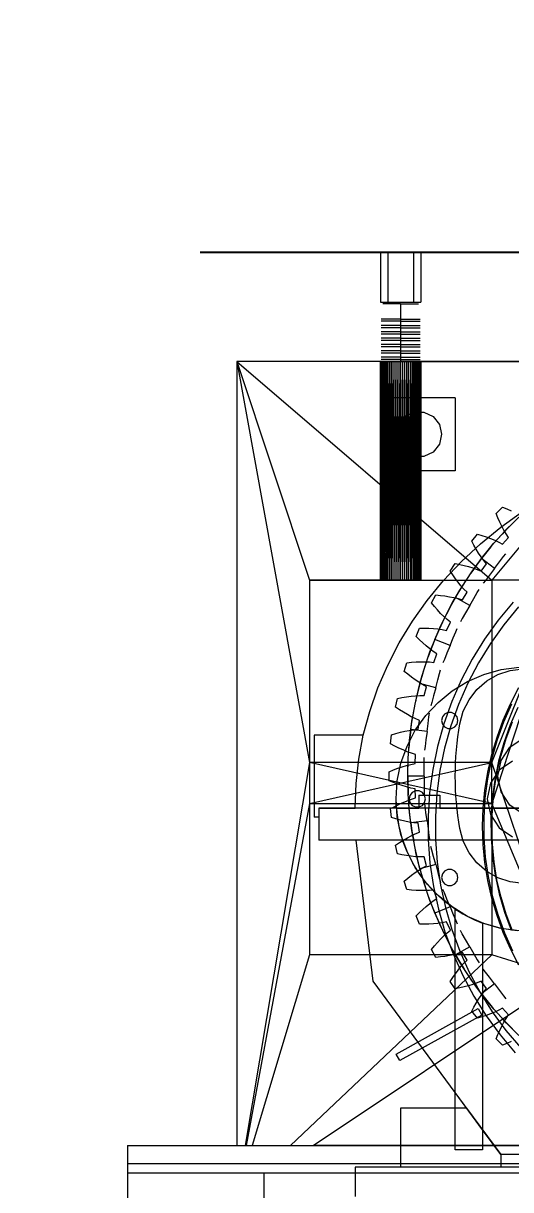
# Model space of a CAD drawing. Header units: millimetres. Extents: x -1970 to 59977, y -50268 to 6837.
# Drawn here: x 24514 to 25049, y 1271 to 2551 of the extents above; entities that cross this region are included whole.
import ezdxf

# ---------------------------------------------------------------- set-up
doc = ezdxf.new("R2010")
doc.units = ezdxf.units.MM
for name, color, linetype, lineweight in [('COTAS_O', 1, 'Continuous', 0), ('COTAS_P', 1, 'Continuous', 0), ('lateral_briquetadora', 7, 'Continuous', 0)]:
    doc.layers.add(name, color=color, linetype=linetype, lineweight=lineweight)
doc.dimstyles.new('R19_100', dxfattribs={"dimtxt": 250, "dimasz": 150, "dimexe": 150, "dimexo": 80, "dimgap": 100, "dimtad": 1, "dimtih": 1, "dimtoh": 1, "dimdsep": 46, "dimcen": 0.09, "dimadec": 0, "dimazin": 0, "dimtfac": 1, "dimtdec": 4, "dimtofl": 0, "dimtmove": 0, "dimatfit": 3, "dimfxl": 1, "dimtolj": 1, "dimtzin": 0, "dimarcsym": 0})

# ---------------------------------------------------------------- blocks, each defined once
blk = doc.blocks.new('*D3')
at = {"layer": 'COTAS_P', "color": 0, "lineweight": -2, "transparency": 16777216}
for p, q in [((25334.8, 3271.6), (25051.3, 4199.2)), ((16158.2, 1324.5), (24951.7, 4011.9)), ((16254.4, 496.5), (15970.9, 1424.2))]:
    blk.add_line(p, q, dxfattribs=at)
at = {"layer": 'COTAS_P', "color": 0, "transparency": 16777216}
for points in [[(24944.4, 4035.8), (24959, 3988), (25095.1, 4055.8)], [(16150.9, 1348.5), (16165.5, 1300.6), (16014.7, 1280.7)]]:
    blk.add_solid(points, dxfattribs=at)
at = {"layer": 'Defpoints', "color": 0, "transparency": 16777216}
for p in [(25095.1, 4055.8), (25358.2, 3195.1), (16277.8, 420)]:
    blk.add_point(p, dxfattribs=at)
blk = doc.blocks.new('*D21')
at = {"layer": 'COTAS_O', "color": 0, "lineweight": -2, "transparency": 16777216}
for p, q in [((24708.2, 2300), (25478.2, 2300)), ((25328.2, 150), (25328.2, 2150)), ((24708.2, 0), (25478.2, 0))]:
    blk.add_line(p, q, dxfattribs=at)
at = {"layer": 'COTAS_O', "color": 0, "transparency": 16777216}
for points in [[(25303.2, 2150), (25353.2, 2150), (25328.2, 2300)], [(25303.2, 150), (25353.2, 150), (25328.2, 0)]]:
    blk.add_solid(points, dxfattribs=at)
at = {"layer": 'Defpoints', "color": 0, "transparency": 16777216}
for p in [(24628.2, 2300), (25328.2, 2300), (24628.2, 0)]:
    blk.add_point(p, dxfattribs=at)

msp = doc.modelspace()

# ---------------------------------------------------------------- linework, layer by layer
at = {"layer": 'lateral_briquetadora'}
for p, q in [((24906.187, 2300), (24950.187, 2300)), ((24906.187, 2300), (24906.187, 2245)), ((24914.187, 2300), (24942.187, 2300)), ((24914.187, 2300), (24914.187, 2245)), ((24942.187, 2300), (24942.187, 2245)), ((24950.187, 2300), (24950.187, 2245)), ((24906.187, 2245), (24950.187, 2245)), ((24912.55, 2243), (24908.688, 2243)), ((24919.509, 2243), (24912.55, 2243)), ((24914.187, 2245), (24942.187, 2245)), ((24928.187, 2243), (24919.509, 2243)), ((24928.187, 2243), (24928.187, 2226.5)), ((24928.187, 2243), (24936.864, 2243)), ((24936.864, 2243), (24943.823, 2243)), ((24943.823, 2243), (24947.685, 2243)), ((24910.986, 2226.5), (24906.738, 2226.5)), ((24912.55, 2226.5), (24908.688, 2226.5)), ((24918.641, 2226.5), (24910.986, 2226.5)), ((24919.509, 2226.5), (24912.55, 2226.5)), ((24928.187, 2226.5), (24918.641, 2226.5)), ((24928.187, 2226.5), (24919.509, 2226.5)), ((24928.187, 2226.5), (24928.187, 2224)), ((24928.187, 2226.5), (24937.732, 2226.5)), ((24928.187, 2226.5), (24936.864, 2226.5)), ((24936.864, 2226.5), (24943.823, 2226.5)), ((24937.732, 2226.5), (24945.387, 2226.5)), ((24943.823, 2226.5), (24947.685, 2226.5)), ((24945.387, 2226.5), (24949.635, 2226.5)), ((24910.986, 2224), (24906.738, 2224)), ((24910.986, 2219.5), (24906.738, 2219.5)), ((24910.986, 2217), (24906.738, 2217)), ((24912.55, 2224), (24908.688, 2224)), ((24912.55, 2219.5), (24908.688, 2219.5)), ((24912.55, 2217), (24908.688, 2217)), ((24918.641, 2224), (24910.986, 2224)), ((24918.641, 2219.5), (24910.986, 2219.5)), ((24918.641, 2217), (24910.986, 2217)), ((24919.509, 2224), (24912.55, 2224)), ((24919.509, 2219.5), (24912.55, 2219.5)), ((24919.509, 2217), (24912.55, 2217)), ((24928.187, 2224), (24918.641, 2224)), ((24928.187, 2219.5), (24918.641, 2219.5)), ((24928.187, 2217), (24918.641, 2217)), ((24928.187, 2224), (24919.509, 2224)), ((24928.187, 2219.5), (24919.509, 2219.5)), ((24928.187, 2217), (24919.509, 2217)), ((24928.187, 2224), (24928.187, 2219.5)), ((24928.187, 2224), (24936.864, 2224)), ((24928.187, 2224), (24937.732, 2224)), ((24928.187, 2219.5), (24928.187, 2217)), ((24928.187, 2219.5), (24936.864, 2219.5)), ((24928.187, 2219.5), (24937.732, 2219.5)), ((24928.187, 2217), (24928.187, 2212.5)), ((24928.187, 2217), (24936.864, 2217)), ((24928.187, 2217), (24937.732, 2217)), ((24936.864, 2224), (24943.823, 2224)), ((24936.864, 2219.5), (24943.823, 2219.5)), ((24936.864, 2217), (24943.823, 2217)), ((24937.732, 2224), (24945.387, 2224)), ((24937.732, 2219.5), (24945.387, 2219.5)), ((24937.732, 2217), (24945.387, 2217)), ((24943.823, 2224), (24947.685, 2224)), ((24943.823, 2219.5), (24947.685, 2219.5)), ((24943.823, 2217), (24947.685, 2217)), ((24945.387, 2224), (24949.635, 2224)), ((24945.387, 2219.5), (24949.635, 2219.5)), ((24945.387, 2217), (24949.635, 2217)), ((24910.986, 2212.5), (24906.738, 2212.5)), ((24910.986, 2210), (24906.738, 2210)), ((24910.986, 2205.5), (24906.738, 2205.5)), ((24910.986, 2203), (24906.738, 2203)), ((24912.55, 2212.5), (24908.688, 2212.5)), ((24912.55, 2210), (24908.688, 2210)), ((24912.55, 2205.5), (24908.688, 2205.5)), ((24912.55, 2203), (24908.688, 2203)), ((24918.641, 2212.5), (24910.986, 2212.5)), ((24918.641, 2210), (24910.986, 2210)), ((24918.641, 2205.5), (24910.986, 2205.5)), ((24918.641, 2203), (24910.986, 2203)), ((24919.509, 2212.5), (24912.55, 2212.5)), ((24919.509, 2210), (24912.55, 2210)), ((24919.509, 2205.5), (24912.55, 2205.5)), ((24919.509, 2203), (24912.55, 2203)), ((24928.187, 2212.5), (24918.641, 2212.5)), ((24928.187, 2210), (24918.641, 2210)), ((24928.187, 2205.5), (24918.641, 2205.5)), ((24928.187, 2203), (24918.641, 2203)), ((24928.187, 2212.5), (24919.509, 2212.5)), ((24928.187, 2210), (24919.509, 2210)), ((24928.187, 2205.5), (24919.509, 2205.5)), ((24928.187, 2203), (24919.509, 2203)), ((24928.187, 2212.5), (24928.187, 2210)), ((24928.187, 2212.5), (24936.864, 2212.5)), ((24928.187, 2212.5), (24937.732, 2212.5)), ((24928.187, 2210), (24928.187, 2205.5)), ((24928.187, 2210), (24936.864, 2210)), ((24928.187, 2210), (24937.732, 2210)), ((24928.187, 2205.5), (24928.187, 2203)), ((24928.187, 2205.5), (24936.864, 2205.5)), ((24928.187, 2205.5), (24937.732, 2205.5)), ((24928.187, 2203), (24928.187, 2198.5)), ((24928.187, 2203), (24936.864, 2203)), ((24928.187, 2203), (24937.732, 2203)), ((24936.864, 2212.5), (24943.823, 2212.5)), ((24936.864, 2210), (24943.823, 2210)), ((24936.864, 2205.5), (24943.823, 2205.5)), ((24936.864, 2203), (24943.823, 2203)), ((24937.732, 2212.5), (24945.387, 2212.5)), ((24937.732, 2210), (24945.387, 2210)), ((24937.732, 2205.5), (24945.387, 2205.5)), ((24937.732, 2203), (24945.387, 2203)), ((24943.823, 2212.5), (24947.685, 2212.5)), ((24943.823, 2210), (24947.685, 2210)), ((24943.823, 2205.5), (24947.685, 2205.5)), ((24943.823, 2203), (24947.685, 2203)), ((24945.387, 2212.5), (24949.635, 2212.5)), ((24945.387, 2210), (24949.635, 2210)), ((24945.387, 2205.5), (24949.635, 2205.5)), ((24945.387, 2203), (24949.635, 2203)), ((24910.986, 2198.5), (24906.738, 2198.5)), ((24910.986, 2196), (24906.738, 2196)), ((24910.986, 2191.5), (24906.738, 2191.5)), ((24910.986, 2189), (24906.738, 2189)), ((24912.55, 2198.5), (24908.688, 2198.5)), ((24912.55, 2196), (24908.688, 2196)), ((24912.55, 2191.5), (24908.688, 2191.5)), ((24912.55, 2189), (24908.688, 2189)), ((24918.641, 2198.5), (24910.986, 2198.5)), ((24918.641, 2196), (24910.986, 2196)), ((24918.641, 2191.5), (24910.986, 2191.5)), ((24918.641, 2189), (24910.986, 2189)), ((24919.509, 2198.5), (24912.55, 2198.5)), ((24919.509, 2196), (24912.55, 2196)), ((24919.509, 2191.5), (24912.55, 2191.5)), ((24919.509, 2189), (24912.55, 2189)), ((24928.187, 2198.5), (24918.641, 2198.5)), ((24928.187, 2196), (24918.641, 2196)), ((24928.187, 2191.5), (24918.641, 2191.5)), ((24928.187, 2189), (24918.641, 2189)), ((24928.187, 2198.5), (24919.509, 2198.5)), ((24928.187, 2196), (24919.509, 2196)), ((24928.187, 2191.5), (24919.509, 2191.5)), ((24928.187, 2189), (24919.509, 2189)), ((24928.187, 2198.5), (24928.187, 2196)), ((24928.187, 2198.5), (24936.864, 2198.5)), ((24928.187, 2198.5), (24937.732, 2198.5)), ((24928.187, 2196), (24928.187, 2191.5)), ((24928.187, 2196), (24936.864, 2196)), ((24928.187, 2196), (24937.732, 2196)), ((24928.187, 2191.5), (24928.187, 2189)), ((24928.187, 2191.5), (24936.864, 2191.5)), ((24928.187, 2191.5), (24937.732, 2191.5)), ((24928.187, 2189), (24928.187, 2184.5)), ((24928.187, 2189), (24936.864, 2189)), ((24928.187, 2189), (24937.732, 2189)), ((24936.864, 2198.5), (24943.823, 2198.5)), ((24936.864, 2196), (24943.823, 2196)), ((24936.864, 2191.5), (24943.823, 2191.5)), ((24936.864, 2189), (24943.823, 2189)), ((24937.732, 2198.5), (24945.387, 2198.5)), ((24937.732, 2196), (24945.387, 2196)), ((24937.732, 2191.5), (24945.387, 2191.5)), ((24937.732, 2189), (24945.387, 2189)), ((24943.823, 2198.5), (24947.685, 2198.5)), ((24943.823, 2196), (24947.685, 2196)), ((24943.823, 2191.5), (24947.685, 2191.5)), ((24943.823, 2189), (24947.685, 2189)), ((24945.387, 2198.5), (24949.635, 2198.5)), ((24945.387, 2196), (24949.635, 2196)), ((24945.387, 2191.5), (24949.635, 2191.5)), ((24945.387, 2189), (24949.635, 2189)), ((24748.187, 2180), (25028.187, 1940)), ((25228.187, 2180), (24748.187, 2180)), ((24748.187, 2180), (24828.187, 1940)), ((24748.187, 2180), (24828.187, 1740)), ((24748.187, 2180), (24748.187, 1320)), ((24932.479, 2180), (24748.187, 2180)), ((24930.343, 2180), (24748.187, 2180)), ((24928.187, 2180), (24748.187, 2180)), ((24926.03, 2180), (24748.187, 2180)), ((24923.895, 2180), (24748.187, 2180)), ((24921.8, 2180), (24748.187, 2180)), ((24919.768, 2180), (24748.187, 2180)), ((24917.816, 2180), (24748.187, 2180)), ((24915.964, 2180), (24748.187, 2180)), ((24914.23, 2180), (24748.187, 2180)), ((24912.63, 2180), (24748.187, 2180)), ((24911.18, 2180), (24748.187, 2180)), ((24909.894, 2180), (24748.187, 2180)), ((24908.784, 2180), (24748.187, 2180)), ((24907.861, 2180), (24748.187, 2180)), ((24907.134, 2180), (24748.187, 2180)), ((24906.609, 2180), (24748.187, 2180)), ((24906.293, 2180), (24748.187, 2180)), ((24906.187, 2180), (24748.187, 2180)), ((24906.187, 2180), (24906.293, 1940)), ((24906.187, 1940), (24906.187, 2180)), ((24906.187, 2180), (24906.293, 2180)), ((24906.293, 2180), (24906.609, 1940)), ((24906.293, 1940), (24906.293, 2180)), ((24906.293, 2180), (24906.609, 2180)), ((24906.609, 2180), (24907.134, 1940)), ((24906.609, 1940), (24906.609, 2180)), ((24906.609, 2180), (24907.134, 2180)), ((24910.986, 2184.5), (24906.738, 2184.5)), ((24910.986, 2182), (24906.738, 2182)), ((24907.134, 2180), (24907.861, 1940)), ((24907.134, 1940), (24907.134, 2180)), ((24907.134, 2180), (24907.861, 2180)), ((24907.861, 2180), (24908.784, 1940)), ((24907.861, 1940), (24907.861, 2180)), ((24907.861, 2180), (24908.784, 2180)), ((24908.784, 2180), (24907.861, 1940)), ((24912.55, 2184.5), (24908.688, 2184.5)), ((24912.55, 2182), (24908.688, 2182)), ((24908.784, 2180), (24909.894, 1940)), ((24908.784, 1940), (24908.784, 2180)), ((24908.784, 2180), (24909.894, 2180)), ((24909.894, 2180), (24911.18, 1940)), ((24909.894, 1940), (24909.894, 2180)), ((24909.894, 2180), (24911.18, 2180)), ((24918.641, 2184.5), (24910.986, 2184.5)), ((24918.641, 2182), (24910.986, 2182)), ((24911.18, 2180), (24912.63, 1940)), ((24911.18, 1940), (24911.18, 2180)), ((24911.18, 2180), (24912.63, 2180)), ((24919.509, 2184.5), (24912.55, 2184.5)), ((24919.509, 2182), (24912.55, 2182)), ((24912.63, 2180), (24912.63, 1940)), ((24912.63, 2180), (24914.23, 1940)), ((24912.63, 2180), (24914.23, 2180)), ((24914.23, 2180), (24914.23, 1940)), ((24914.23, 2180), (24915.964, 1940)), ((24914.23, 2180), (24915.964, 2180)), ((24915.964, 2180), (24915.964, 1940)), ((24915.964, 2180), (24917.816, 1940)), ((24915.964, 2180), (24917.816, 2180)), ((24917.816, 2180), (24915.964, 1940)), ((24917.816, 2180), (24917.816, 1940)), ((24917.816, 2180), (24919.768, 1940)), ((24917.816, 2180), (24919.768, 2180)), ((24928.187, 2184.5), (24918.641, 2184.5)), ((24928.187, 2182), (24918.641, 2182)), ((24928.187, 2184.5), (24919.509, 2184.5)), ((24928.187, 2182), (24919.509, 2182)), ((24919.768, 2180), (24919.768, 1940)), ((24919.768, 2180), (24921.8, 1940)), ((24919.768, 2180), (24921.8, 2180)), ((24921.8, 2180), (24921.8, 1940)), ((24921.8, 2180), (24923.895, 1940)), ((24921.8, 2180), (24923.895, 2180)), ((24923.895, 2180), (24923.895, 1940)), ((24923.895, 2180), (24926.03, 1940)), ((24923.895, 2180), (24926.03, 2180)), ((24926.03, 2180), (24926.03, 1940)), ((24926.03, 2180), (24928.187, 1940)), ((24926.03, 2180), (24928.187, 2180)), ((24928.187, 2180), (24926.03, 1940)), ((24928.187, 2184.5), (24928.187, 2182)), ((24928.187, 2184.5), (24936.864, 2184.5)), ((24928.187, 2184.5), (24937.732, 2184.5)), ((24928.187, 2182), (24928.187, 2010)), ((24928.187, 2182), (24937.732, 2182)), ((24928.187, 2182), (24936.864, 2182)), ((24928.187, 2180), (24928.187, 1940)), ((24928.187, 2180), (24930.343, 1940)), ((24928.187, 2180), (24930.343, 2180)), ((24930.343, 2180), (24930.343, 1940)), ((24930.343, 2180), (24932.479, 1940)), ((24930.343, 2180), (24932.479, 2180)), ((24930.343, 2180), (25228.187, 2180)), ((24932.479, 2180), (24932.479, 1940)), ((24932.479, 2180), (24934.573, 1940)), ((24932.479, 2180), (24934.573, 2180)), ((24932.479, 2180), (25228.187, 2180)), ((24934.573, 2180), (24934.573, 1940)), ((24934.573, 2180), (24936.606, 1940)), ((24934.573, 2180), (24936.606, 2180)), ((24934.573, 2180), (25228.187, 2180)), ((24936.606, 2180), (24936.606, 1940)), ((24936.606, 2180), (24938.557, 1940)), ((24936.606, 2180), (24938.557, 2180)), ((24936.606, 2180), (25228.187, 2180)), ((24936.864, 2184.5), (24943.823, 2184.5)), ((24936.864, 2182), (24943.823, 2182)), ((24937.732, 2184.5), (24945.387, 2184.5)), ((24937.732, 2182), (24945.387, 2182)), ((24938.557, 2180), (24938.557, 1940)), ((24940.409, 2180), (24938.557, 1940)), ((24938.557, 2180), (24940.409, 2180)), ((24938.557, 2180), (25228.187, 2180)), ((24938.557, 2180), (24940.409, 1940)), ((24940.409, 2180), (24940.409, 1940)), ((24940.409, 1940), (24942.143, 2180)), ((24940.409, 2180), (24942.143, 2180)), ((24940.409, 2180), (25228.187, 2180)), ((24940.409, 2180), (24942.143, 1940)), ((24942.143, 2180), (24942.143, 1940)), ((24942.143, 2180), (24943.743, 1940)), ((24942.143, 2180), (24943.743, 2180)), ((24942.143, 2180), (25228.187, 2180)), ((24943.743, 2180), (24943.743, 1940)), ((24943.743, 1940), (24945.193, 2180)), ((24943.743, 2180), (24945.193, 2180)), ((24943.743, 2180), (25228.187, 2180)), ((24945.193, 1940), (24943.743, 2180)), ((24943.823, 2184.5), (24947.685, 2184.5)), ((24943.823, 2182), (24947.685, 2182)), ((24945.193, 2180), (24945.193, 1940)), ((24945.193, 2180), (24946.479, 1940)), ((24945.193, 2180), (24946.479, 2180)), ((25228.187, 2180), (24945.193, 2180)), ((24945.387, 2184.5), (24949.635, 2184.5)), ((24945.387, 2182), (24949.635, 2182)), ((24946.479, 2180), (24947.589, 1940)), ((24946.479, 1940), (24946.479, 2180)), ((24946.479, 2180), (24947.589, 2180)), ((25228.187, 2180), (24946.479, 2180)), ((24947.589, 2180), (24947.589, 1940)), ((24947.589, 1940), (24948.512, 2180)), ((24947.589, 2180), (24948.512, 2180)), ((25228.187, 2180), (24947.589, 2180)), ((24948.512, 1940), (24947.589, 2180)), ((24948.512, 2180), (24948.512, 1940)), ((24948.512, 2180), (24949.239, 1940)), ((24948.512, 2180), (24949.239, 2180)), ((25228.187, 2180), (24948.512, 2180)), ((24949.239, 2180), (24949.239, 1940)), ((24949.239, 1940), (24949.764, 2180)), ((24949.239, 2180), (24949.764, 2180)), ((25228.187, 2180), (24949.239, 2180)), ((24949.764, 1940), (24949.239, 2180)), ((24949.764, 2180), (24949.764, 1940)), ((24949.764, 2180), (24950.081, 1940)), ((24949.764, 2180), (24950.081, 2180)), ((25228.187, 2180), (24949.764, 2180)), ((24950.081, 2180), (24950.081, 1940)), ((24950.081, 1940), (24950.187, 2180)), ((24950.081, 2180), (24950.187, 2180)), ((25228.187, 2180), (24950.081, 2180)), ((24950.081, 2180), (24950.187, 1940)), ((24950.187, 2180), (24950.187, 1940)), ((24950.187, 2180), (25228.187, 2180)), ((25228.187, 2180), (25028.187, 1940)), ((24908.187, 2140), (24908.187, 2060)), ((24988.187, 2140), (24908.187, 2140)), ((24988.187, 2140), (24988.187, 2060)), ((24932.599, 2119.546), (24942.624, 2124.373)), ((24942.624, 2124.373), (24953.75, 2124.373)), ((24953.75, 2124.373), (24963.774, 2119.546)), ((24925.662, 2110.847), (24932.599, 2119.546)), ((24963.774, 2119.546), (24970.711, 2110.847)), ((24923.187, 2100), (24925.662, 2110.847)), ((24925.662, 2089.153), (24923.187, 2100)), ((24970.711, 2110.847), (24973.187, 2100)), ((24973.187, 2100), (24970.711, 2089.153)), ((24932.599, 2080.454), (24925.662, 2089.153)), ((24970.711, 2089.153), (24963.774, 2080.454)), ((24942.624, 2075.627), (24932.599, 2080.454)), ((24953.75, 2075.627), (24942.624, 2075.627)), ((24963.774, 2080.454), (24953.75, 2075.627)), ((24988.187, 2060), (24908.187, 2060)), ((24912.55, 2010), (24908.688, 2010)), ((24919.509, 2010), (24912.55, 2010)), ((24928.187, 2010), (24919.509, 2010)), ((24928.187, 2010), (24936.864, 2010)), ((24936.864, 2010), (24943.823, 2010)), ((24943.823, 2010), (24947.685, 2010)), ((25033.039, 2013.174), (25040.012, 2020.147)), ((25034.975, 2008.44), (25033.039, 2013.174)), ((25038.294, 1998.254), (25062.069, 2015.275)), ((25040.012, 2020.147), (25044.747, 2018.211)), ((25043.887, 1995.247), (25057.939, 2009.3)), ((25044.747, 2018.211), (25049.363, 2016.148)), ((25015.846, 1979.914), (25038.294, 1998.254)), ((25037.039, 2003.824), (25034.975, 2008.44)), ((25039.235, 1999.334), (25037.039, 2003.824)), ((25041.571, 1994.982), (25039.235, 1999.334)), ((25050.824, 2002.363), (25044.455, 1995.844)), ((25006.215, 1982.857), (25012.471, 1990.48)), ((25012.471, 1990.48), (25017.372, 1989.017)), ((25017.372, 1989.017), (25022.168, 1987.416)), ((25022.168, 1987.416), (25026.851, 1985.671)), ((25026.851, 1985.671), (25031.411, 1983.773)), ((25030.564, 1980.501), (25043.887, 1995.247)), ((25031.411, 1983.773), (25035.834, 1981.709)), ((25039.458, 1990.51), (25036.725, 1987.508)), ((25044.455, 1995.844), (25039.458, 1990.51)), ((25040.1, 1979.46), (25046.714, 1986.758)), ((25044.058, 1990.783), (25041.571, 1994.982)), ((25046.714, 1986.758), (25044.058, 1990.783)), ((24994.822, 1960.332), (25015.846, 1979.914)), ((25008.605, 1978.335), (25006.215, 1982.857)), ((25011.111, 1973.944), (25008.605, 1978.335)), ((25013.737, 1969.691), (25011.111, 1973.944)), ((25016.994, 1963.787), (25022.625, 1970.952)), ((25022.625, 1970.952), (25016.994, 1963.787)), ((25018.005, 1965.099), (25030.564, 1980.501)), ((25022.625, 1970.952), (25027.261, 1976.603)), ((25027.261, 1976.603), (25022.625, 1970.952)), ((25027.261, 1976.603), (25029.881, 1979.704)), ((25035.834, 1981.709), (25040.1, 1979.46)), ((24975.311, 1939.592), (24994.822, 1960.332)), ((24982.491, 1950.057), (24987.969, 1958.256)), ((24987.969, 1958.256), (24992.99, 1957.281)), ((25006.242, 1949.08), (25018.005, 1965.099)), ((25016.994, 1963.787), (25011.53, 1956.493)), ((25016.488, 1965.589), (25013.737, 1969.691)), ((25019.375, 1961.654), (25016.488, 1965.589)), ((25016.545, 1949.998), (25022.413, 1957.909)), ((25031.274, 1952.829), (25016.994, 1963.787)), ((25022.413, 1957.909), (25019.375, 1961.654)), ((25031.274, 1952.829), (25036.821, 1960.058)), ((25036.821, 1960.058), (25041.269, 1965.855)), ((25041.269, 1965.855), (25043.738, 1969.072)), ((24985.313, 1945.791), (24982.491, 1950.057)), ((24988.237, 1941.666), (24985.313, 1945.791)), ((24992.99, 1957.281), (24997.92, 1956.158)), ((24995.306, 1932.486), (25006.242, 1949.08)), ((24997.92, 1956.158), (25002.752, 1954.88)), ((25002.752, 1954.88), (25007.476, 1953.438)), ((25007.272, 1950.552), (25004.955, 1947.219)), ((25011.53, 1956.493), (25007.272, 1950.552)), ((25007.476, 1953.438), (25012.08, 1951.818)), ((25012.08, 1951.818), (25016.545, 1949.998)), ((25025.727, 1945.6), (25021.279, 1939.803)), ((25031.274, 1952.829), (25025.727, 1945.6)), ((24828.187, 1940), (24828.187, 1740)), ((24828.187, 1940), (25028.187, 1940)), ((24914.23, 1940), (24828.187, 1940)), ((24828.187, 1940), (24912.63, 1940)), ((24828.187, 1940), (24911.18, 1940)), ((24828.187, 1940), (24909.894, 1940)), ((24915.964, 1940), (24828.187, 1940)), ((24828.187, 1940), (24908.784, 1940)), ((24917.816, 1940), (24828.187, 1940)), ((24919.768, 1940), (24828.187, 1940)), ((24828.187, 1940), (24907.861, 1940)), ((24921.8, 1940), (24828.187, 1940)), ((24828.187, 1940), (24907.134, 1940)), ((24923.895, 1940), (24828.187, 1940)), ((24828.187, 1940), (24906.609, 1940)), ((24926.03, 1940), (24828.187, 1940)), ((24828.187, 1940), (24906.293, 1940)), ((24928.187, 1940), (24828.187, 1940)), ((24828.187, 1940), (24906.187, 1940)), ((24906.293, 1940), (24906.187, 1940)), ((24906.609, 1940), (24906.293, 1940)), ((24907.134, 1940), (24906.609, 1940)), ((24907.861, 1940), (24907.134, 1940)), ((24908.784, 1940), (24907.861, 1940)), ((24909.894, 1940), (24908.784, 1940)), ((24911.18, 1940), (24909.894, 1940)), ((24912.63, 1940), (24911.18, 1940)), ((24914.23, 1940), (24912.63, 1940)), ((24915.964, 1940), (24914.23, 1940)), ((24917.816, 1940), (24915.964, 1940)), ((24919.768, 1940), (24917.816, 1940)), ((24921.8, 1940), (24919.768, 1940)), ((24923.895, 1940), (24921.8, 1940)), ((24926.03, 1940), (24923.895, 1940)), ((24928.187, 1940), (24926.03, 1940)), ((24930.343, 1940), (24928.187, 1940)), ((24928.187, 1940), (25028.187, 1940)), ((24932.479, 1940), (24930.343, 1940)), ((24930.343, 1940), (25028.187, 1940)), ((24934.573, 1940), (24932.479, 1940)), ((24932.479, 1940), (25028.187, 1940)), ((24936.606, 1940), (24934.573, 1940)), ((24934.573, 1940), (25028.187, 1940)), ((24938.557, 1940), (24936.606, 1940)), ((24936.606, 1940), (25028.187, 1940)), ((24940.409, 1940), (24938.557, 1940)), ((24938.557, 1940), (25028.187, 1940)), ((24942.143, 1940), (24940.409, 1940)), ((24940.409, 1940), (25028.187, 1940)), ((24943.743, 1940), (24942.143, 1940)), ((24942.143, 1940), (25028.187, 1940)), ((24945.193, 1940), (24943.743, 1940)), ((24943.743, 1940), (25028.187, 1940)), ((24946.479, 1940), (24945.193, 1940)), ((24945.193, 1940), (25028.187, 1940)), ((24947.589, 1940), (24946.479, 1940)), ((24946.479, 1940), (25028.187, 1940)), ((24948.512, 1940), (24947.589, 1940)), ((24947.589, 1940), (25028.187, 1940)), ((24949.239, 1940), (24948.512, 1940)), ((24948.512, 1940), (25028.187, 1940)), ((24949.764, 1940), (24949.239, 1940)), ((24949.239, 1940), (25028.187, 1940)), ((24950.081, 1940), (24949.764, 1940)), ((24949.764, 1940), (25028.187, 1940)), ((24950.187, 1940), (24950.081, 1940)), ((24950.081, 1940), (25028.187, 1940)), ((24950.187, 1940), (25028.187, 1940)), ((24957.396, 1917.784), (24975.311, 1939.592)), ((24985.224, 1915.36), (24995.306, 1932.486)), ((24991.267, 1937.691), (24988.237, 1941.666)), ((24994.407, 1933.879), (24991.267, 1937.691)), ((24993.136, 1928.964), (24996.995, 1935.172)), ((24997.666, 1930.245), (24994.407, 1933.879)), ((24996.995, 1935.172), (24999.188, 1938.588)), ((25021.279, 1939.803), (25018.811, 1936.586)), ((25028.187, 1940), (25028.187, 1740)), ((25028.187, 1740), (25108.187, 1940)), ((25108.187, 1940), (25028.187, 1940)), ((25108.187, 1940), (25028.187, 1695)), ((24962.096, 1915.089), (24966.744, 1923.786)), ((24966.744, 1923.786), (24971.837, 1923.307)), ((24971.837, 1923.307), (24976.853, 1922.673)), ((24976.853, 1922.673), (24981.787, 1921.874)), ((24981.787, 1921.874), (24986.629, 1920.902)), ((24988.488, 1921.125), (24984.024, 1913.181)), ((24986.629, 1920.902), (24991.37, 1919.742)), ((24988.488, 1921.125), (24993.136, 1928.964)), ((25004.077, 1912.125), (24988.488, 1921.125)), ((24991.37, 1919.742), (24995.992, 1918.368)), ((24995.992, 1918.368), (25001.056, 1926.816)), ((25001.056, 1926.816), (24997.666, 1930.245)), ((25004.077, 1912.125), (25008.632, 1920.016)), ((25008.632, 1920.016), (25012.286, 1926.344)), ((25012.286, 1926.344), (25014.313, 1929.856)), ((24941.155, 1895), (24957.396, 1917.784)), ((24965.323, 1911.12), (24962.096, 1915.089)), ((24968.637, 1907.302), (24965.323, 1911.12)), ((24972.042, 1903.643), (24968.637, 1907.302)), ((24976.023, 1897.745), (24985.224, 1915.36)), ((24980.577, 1906.735), (24978.714, 1903.127)), ((24984.024, 1913.181), (24980.577, 1906.735)), ((25004.077, 1912.125), (24999.521, 1904.234)), ((25051.754, 1915.937), (25035.299, 1896.09)), ((25057.731, 1910.62), (25041.632, 1891.202)), ((24926.656, 1871.338), (24941.155, 1895)), ((24967.725, 1879.686), (24976.023, 1897.745)), ((24975.541, 1900.157), (24972.042, 1903.643)), ((24972.395, 1890.145), (24974.124, 1893.818)), ((24979.14, 1896.86), (24975.541, 1900.157)), ((24978.639, 1884.876), (24982.85, 1893.78)), ((24982.85, 1893.78), (24979.14, 1896.86)), ((24995.867, 1897.906), (24993.84, 1894.394)), ((24999.521, 1904.234), (24995.867, 1897.906)), ((25035.299, 1896.09), (25020.266, 1875.146)), ((24945.227, 1878.29), (24949, 1887.401)), ((24949, 1887.401), (24954.115, 1887.424)), ((24954.115, 1887.424), (24959.169, 1887.284)), ((24959.169, 1887.284), (24964.158, 1886.973)), ((24964.158, 1886.973), (24969.072, 1886.481)), ((24965.795, 1875.108), (24969.38, 1883.486)), ((24969.072, 1886.481), (24973.904, 1885.79)), ((24969.38, 1883.486), (24972.395, 1890.145)), ((24973.904, 1885.79), (24978.639, 1884.876)), ((24985.912, 1876.637), (24988.708, 1883.388)), ((24988.708, 1883.388), (24990.26, 1887.134)), ((25041.632, 1891.202), (25026.924, 1870.711)), ((24913.963, 1846.9), (24926.656, 1871.338)), ((24948.827, 1874.657), (24945.227, 1878.29)), ((24952.5, 1871.182), (24948.827, 1874.657)), ((24956.247, 1867.875), (24952.5, 1871.182)), ((24960.353, 1861.23), (24967.725, 1879.686)), ((24965.795, 1875.108), (24962.405, 1866.648)), ((24982.425, 1868.219), (24965.795, 1875.108)), ((24982.425, 1868.219), (24978.938, 1859.801)), ((24982.425, 1868.219), (24985.912, 1876.637)), ((25020.266, 1875.146), (25006.728, 1853.206)), ((25026.924, 1870.711), (25013.678, 1849.244)), ((24953.925, 1842.425), (24960.353, 1861.23)), ((24960.07, 1864.748), (24956.247, 1867.875)), ((24959.829, 1859.808), (24958.454, 1855.988)), ((24962.405, 1866.648), (24959.829, 1859.808)), ((24963.975, 1861.82), (24960.07, 1864.748)), ((24967.969, 1859.118), (24963.975, 1861.82)), ((24964.651, 1849.845), (24967.969, 1859.118)), ((24978.938, 1859.801), (24976.142, 1853.051)), ((24903.129, 1821.79), (24913.963, 1846.9)), ((24932.046, 1840.015), (24934.908, 1849.452)), ((24934.908, 1849.452), (24939.996, 1849.977)), ((24939.996, 1849.977), (24945.04, 1850.333)), ((24945.04, 1850.333), (24950.034, 1850.512)), ((24948.458, 1823.318), (24953.925, 1842.425)), ((24950.034, 1850.512), (24954.974, 1850.504)), ((24953.884, 1842.292), (24955.117, 1846.159)), ((24954.974, 1850.504), (24959.85, 1850.29)), ((24959.85, 1850.29), (24964.651, 1849.845)), ((24976.142, 1853.051), (24974.59, 1849.304)), ((25006.728, 1853.206), (24994.751, 1830.376)), ((25013.678, 1849.244), (25001.96, 1826.908)), ((25038.685, 1841.967), (25058.291, 1844.662)), ((25048.53, 1840.966), (25062.633, 1842.731)), ((24935.985, 1836.753), (24932.046, 1840.015)), ((24939.981, 1833.655), (24935.985, 1836.753)), ((24944.034, 1830.73), (24939.981, 1833.655)), ((24948.145, 1827.994), (24944.034, 1830.73)), ((24949.302, 1826.522), (24951.763, 1835.296)), ((24951.763, 1835.296), (24953.884, 1842.292)), ((24966.689, 1821.863), (24969.047, 1830.664)), ((24969.047, 1830.664), (24970.938, 1837.722)), ((24970.938, 1837.722), (24971.988, 1841.639)), ((24994.751, 1830.376), (24984.392, 1806.767)), ((25001.477, 1828.743), (25019.629, 1836.628)), ((25019.629, 1836.628), (25038.685, 1841.967)), ((25022.69, 1829.456), (25035.043, 1836.483)), ((25035.043, 1836.483), (25048.53, 1840.966)), ((24894.201, 1796.116), (24903.129, 1821.79)), ((24943.966, 1803.959), (24948.458, 1823.318)), ((24947.046, 1817.692), (24945.385, 1810.574)), ((24949.302, 1826.522), (24947.046, 1817.692)), ((24952.318, 1825.462), (24948.145, 1827.994)), ((24966.689, 1821.863), (24949.302, 1826.522)), ((24956.558, 1823.165), (24952.318, 1825.462)), ((24954.165, 1813.611), (24956.558, 1823.165)), ((24966.689, 1821.863), (24964.331, 1813.062)), ((24969.216, 1805.971), (24984.568, 1818.461)), ((24984.568, 1818.461), (25001.477, 1828.743)), ((25001.96, 1826.908), (24991.825, 1803.81)), ((25003.221, 1808.933), (25011.945, 1820.153)), ((25011.945, 1820.153), (25022.69, 1829.456)), ((25048.886, 1804.504), (25058.078, 1822.122)), ((24922.68, 1800.633), (24924.603, 1810.305)), ((24924.603, 1810.305), (24929.615, 1811.325)), ((24929.615, 1811.325), (24934.6, 1812.174)), ((24934.6, 1812.174), (24939.553, 1812.843)), ((24939.553, 1812.843), (24944.469, 1813.318)), ((24944.469, 1813.318), (24949.343, 1813.583)), ((24945.385, 1810.574), (24944.52, 1806.608)), ((24949.343, 1813.583), (24954.165, 1813.611)), ((24955.708, 1791.508), (24969.216, 1805.971)), ((24962.439, 1806.004), (24961.39, 1802.087)), ((24964.331, 1813.062), (24962.439, 1806.004)), ((24984.392, 1806.767), (24975.703, 1782.495)), ((24996.854, 1796.226), (25003.221, 1808.933)), ((25040.842, 1786.333), (25048.886, 1804.504)), ((24887.217, 1769.987), (24894.201, 1796.116)), ((24926.92, 1797.772), (24922.68, 1800.633)), ((24931.2, 1795.081), (24926.92, 1797.772)), ((24935.52, 1792.568), (24931.2, 1795.081)), ((24939.88, 1790.247), (24935.52, 1792.568)), ((24940.46, 1784.398), (24943.966, 1803.959)), ((24940.587, 1785.22), (24941.776, 1792.432)), ((24941.776, 1792.432), (24942.495, 1796.427)), ((24944.296, 1775.34), (24955.708, 1791.508)), ((24959.281, 1790.127), (24959.811, 1794.148)), ((24976.45, 1793.162), (24973.952, 1790.031)), ((24980.058, 1794.9), (24976.45, 1793.162)), ((24984.064, 1794.9), (24980.058, 1794.9)), ((24991.825, 1803.81), (24983.324, 1780.062)), ((24987.672, 1793.162), (24984.064, 1794.9)), ((24990.17, 1790.031), (24987.672, 1793.162)), ((24993.088, 1782.522), (24996.854, 1796.226)), ((25049.722, 1803.935), (25041.072, 1784.219)), ((25056.932, 1800.468), (25048.505, 1781.262)), ((24937.949, 1764.683), (24940.46, 1784.398)), ((24939.292, 1776.199), (24940.587, 1785.22)), ((24944.281, 1788.137), (24939.88, 1790.247)), ((24948.726, 1786.266), (24944.281, 1788.137)), ((24947.28, 1776.524), (24948.726, 1786.266)), ((24957.138, 1773.849), (24958.328, 1782.883)), ((24958.328, 1782.883), (24959.281, 1790.127)), ((24975.703, 1782.495), (24968.725, 1757.676)), ((24973.952, 1790.031), (24973.061, 1786.126)), ((24973.061, 1786.126), (24973.952, 1782.221)), ((24973.952, 1782.221), (24976.45, 1779.089)), ((24976.45, 1779.089), (24980.058, 1777.351)), ((24983.324, 1780.062), (24976.497, 1755.78)), ((24984.064, 1777.351), (24987.672, 1779.089)), ((24987.672, 1779.089), (24990.17, 1782.221)), ((24991.061, 1786.126), (24990.17, 1790.031)), ((24990.17, 1782.221), (24991.061, 1786.126)), ((24991.941, 1775.389), (24993.088, 1782.522)), ((25041.072, 1784.219), (25033.815, 1763.948)), ((25033.979, 1767.684), (25040.842, 1786.333)), ((25048.505, 1781.262), (25041.436, 1761.516)), ((25044.108, 1766.432), (25051.023, 1784.805)), ((24887.221, 1770), (24833.187, 1770)), ((24833.187, 1770), (24833.187, 1680)), ((24882.207, 1743.516), (24887.217, 1769.987)), ((24887.217, 1769.987), (24887.221, 1770)), ((24917.219, 1760.522), (24918.185, 1770.336)), ((24918.185, 1770.336), (24923.073, 1771.843)), ((24923.073, 1771.843), (24927.951, 1773.176)), ((24927.951, 1773.176), (24932.814, 1774.327)), ((24932.814, 1774.327), (24937.66, 1775.282)), ((24935.191, 1757.768), (24944.296, 1775.34)), ((24938.208, 1767.151), (24937.49, 1759.876)), ((24937.66, 1775.282), (24942.484, 1776.024)), ((24939.292, 1776.199), (24938.208, 1767.151)), ((24957.138, 1773.849), (24939.292, 1776.199)), ((24942.484, 1776.024), (24947.28, 1776.524)), ((24957.138, 1773.849), (24955.949, 1764.816)), ((24980.058, 1777.351), (24984.064, 1777.351)), ((24990.104, 1761.057), (24990.946, 1768.233)), ((24990.946, 1768.233), (24991.941, 1775.389)), ((25028.325, 1748.633), (25033.979, 1767.684)), ((25038.409, 1747.646), (25044.108, 1766.432)), ((25048.117, 1756.82), (25062.716, 1766.575)), ((24921.719, 1758.091), (24917.219, 1760.522)), ((24926.242, 1755.832), (24921.719, 1758.091)), ((24930.788, 1753.754), (24926.242, 1755.832)), ((24928.564, 1739.121), (24935.191, 1757.768)), ((24935.355, 1751.872), (24930.788, 1753.754)), ((24936.44, 1744.867), (24937.949, 1764.683)), ((24937.49, 1759.876), (24937.15, 1755.831)), ((24954.995, 1757.571), (24954.466, 1753.551)), ((24955.949, 1764.816), (24954.995, 1757.571)), ((24968.725, 1757.676), (24963.492, 1732.432)), ((24976.497, 1755.78), (24971.377, 1731.082)), ((24988.877, 1746.66), (24989.414, 1753.865)), ((24989.414, 1753.865), (24990.104, 1761.057)), ((25033.815, 1763.948), (25027.987, 1743.221)), ((25041.436, 1761.516), (25035.759, 1741.326)), ((25038.362, 1742.221), (25048.117, 1756.82)), ((24879.193, 1716.815), (24882.207, 1743.516)), ((24939.941, 1750.204), (24935.355, 1751.872)), ((24935.937, 1725), (24936.44, 1744.867)), ((24936.042, 1734.112), (24936.28, 1741.418)), ((24936.28, 1741.418), (24936.471, 1745.473)), ((24944.548, 1748.777), (24939.941, 1750.204)), ((24944.064, 1738.94), (24944.548, 1748.777)), ((24953.937, 1741.418), (24953.937, 1745.473)), ((24953.937, 1734.112), (24953.937, 1741.418)), ((24988.494, 1739.446), (24988.877, 1746.66)), ((25027.987, 1743.221), (25023.617, 1722.139)), ((25023.903, 1729.259), (25028.325, 1748.633)), ((25035.759, 1741.326), (25031.502, 1720.789)), ((25033.951, 1728.527), (25038.409, 1747.646)), ((25034.937, 1725), (25038.362, 1742.221)), ((25050.985, 1741.528), (25036.402, 1731.784)), ((24828.187, 1740), (24757.598, 1320)), ((24828.187, 1740), (24828.187, 1695)), ((25028.187, 1695), (24828.187, 1740)), ((25028.187, 1740), (24828.187, 1740)), ((24828.187, 1695), (25028.187, 1740)), ((24915.716, 1729.931), (24920.433, 1731.909)), ((24915.716, 1720.069), (24915.716, 1729.931)), ((24920.433, 1731.909), (24925.156, 1733.714)), ((24924.537, 1719.744), (24928.564, 1739.121)), ((24925.156, 1733.714), (24929.883, 1735.336)), ((24929.883, 1735.336), (24934.612, 1736.762)), ((24934.612, 1736.762), (24939.34, 1737.973)), ((24935.937, 1725), (24936.042, 1734.112)), ((24939.34, 1737.973), (24944.064, 1738.94)), ((24953.937, 1725), (24953.937, 1734.112)), ((24963.492, 1732.432), (24960.03, 1706.884)), ((24971.377, 1731.082), (24967.99, 1706.087)), ((24988.187, 1725), (24988.263, 1732.224)), ((24988.263, 1732.224), (24988.494, 1739.446)), ((25020.732, 1709.642), (25023.903, 1729.259)), ((25036.402, 1731.784), (25026.658, 1717.202)), ((25028.187, 1695), (25028.187, 1740)), ((25108.187, 1504), (25028.187, 1740)), ((25030.753, 1709.158), (25033.951, 1728.527)), ((24878.187, 1690), (24879.193, 1716.815)), ((24920.433, 1718.091), (24915.716, 1720.069)), ((24925.156, 1716.286), (24920.433, 1718.091)), ((24923.187, 1700), (24924.537, 1719.744)), ((24929.883, 1714.664), (24925.156, 1716.286)), ((24934.612, 1713.238), (24929.883, 1714.664)), ((24953.937, 1725), (24935.937, 1725)), ((24936.44, 1705.133), (24935.937, 1725)), ((24935.937, 1725), (24936.042, 1715.888)), ((24936.042, 1715.888), (24936.28, 1708.582)), ((24953.937, 1725), (24953.937, 1715.888)), ((24953.937, 1715.888), (24953.937, 1708.582)), ((24988.263, 1717.776), (24988.187, 1725)), ((24988.494, 1710.554), (24988.263, 1717.776)), ((25023.617, 1722.139), (25020.726, 1700.803)), ((25026.658, 1717.202), (25023.237, 1700)), ((25031.502, 1720.789), (25028.686, 1700.006)), ((25038.362, 1707.779), (25034.937, 1725)), ((24939.34, 1712.027), (24934.612, 1713.238)), ((24936.28, 1708.582), (24936.471, 1704.527)), ((24937.949, 1685.317), (24936.44, 1705.133)), ((24938.278, 1703.905), (24937.387, 1700)), ((24940.775, 1707.036), (24938.278, 1703.905)), ((24944.064, 1711.06), (24939.34, 1712.027)), ((24944.384, 1708.774), (24940.775, 1707.036)), ((24944.548, 1701.223), (24944.064, 1711.06)), ((24948.389, 1708.774), (24944.384, 1708.774)), ((24948.187, 1704), (24971.187, 1704)), ((24948.187, 1704), (24948.187, 1690)), ((24951.998, 1707.036), (24948.389, 1708.774)), ((24954.495, 1703.905), (24951.998, 1707.036)), ((24953.937, 1708.582), (24953.937, 1704.527)), ((24955.387, 1700), (24954.495, 1703.905)), ((24960.03, 1706.884), (24958.355, 1681.158)), ((24967.99, 1706.087), (24966.351, 1680.916)), ((24971.187, 1704), (24971.187, 1690)), ((24988.877, 1703.34), (24988.494, 1710.554)), ((24989.414, 1696.135), (24988.877, 1703.34)), ((25018.824, 1689.862), (25020.732, 1709.642)), ((25028.829, 1689.621), (25030.753, 1709.158)), ((25048.117, 1693.18), (25038.362, 1707.779)), ((24828.187, 1695), (24758.581, 1320)), ((24828.187, 1695), (24828.187, 1529)), ((24828.187, 1695), (25028.187, 1695)), ((24838.187, 1690), (24878.187, 1690)), ((24923.532, 1690), (24838.187, 1690)), ((25156.722, 1690), (24838.187, 1690)), ((24838.187, 1690), (24838.187, 1655)), ((24838.187, 1690), (24838.187, 1680)), ((24948.187, 1690), (24878.187, 1690)), ((25818.187, 1690), (24878.187, 1690)), ((24917.219, 1689.478), (24921.719, 1691.909)), ((24918.185, 1679.664), (24917.219, 1689.478)), ((24921.719, 1691.909), (24926.242, 1694.168)), ((24923.194, 1698.57), (24923.187, 1700)), ((24924.537, 1680.256), (24923.187, 1700)), ((24923.215, 1697.141), (24923.194, 1698.57)), ((24923.25, 1695.712), (24923.215, 1697.141)), ((24923.299, 1694.283), (24923.25, 1695.712)), ((24923.363, 1692.854), (24923.299, 1694.283)), ((24923.44, 1691.427), (24923.363, 1692.854)), ((24923.532, 1690), (24923.44, 1691.427)), ((24923.532, 1690), (24948.187, 1690)), ((24923.532, 1690), (24923.974, 1684.913)), ((24926.242, 1694.168), (24930.788, 1696.246)), ((24930.788, 1696.246), (24935.355, 1698.128)), ((24935.355, 1698.128), (24939.941, 1699.796)), ((24937.49, 1690.124), (24937.15, 1694.169)), ((24937.387, 1700), (24938.278, 1696.095)), ((24938.208, 1682.849), (24937.49, 1690.124)), ((24938.278, 1696.095), (24940.775, 1692.964)), ((24939.941, 1699.796), (24944.548, 1701.223)), ((24940.775, 1692.964), (24944.384, 1691.226)), ((24944.384, 1691.226), (24948.389, 1691.226)), ((24971.187, 1690), (24948.187, 1690)), ((24948.389, 1691.226), (24951.998, 1692.964)), ((24951.998, 1692.964), (24954.495, 1696.095)), ((24954.995, 1692.429), (24954.466, 1696.449)), ((24954.495, 1696.095), (24955.387, 1700)), ((24955.949, 1685.184), (24954.995, 1692.429)), ((25156.722, 1690), (24971.187, 1690)), ((24971.187, 1690), (25158.187, 1690)), ((24990.104, 1688.943), (24989.414, 1696.135)), ((24990.946, 1681.767), (24990.104, 1688.943)), ((25018.187, 1670), (25018.824, 1689.862)), ((25020.726, 1700.803), (25019.327, 1679.318)), ((25023.237, 1700), (25026.658, 1682.798)), ((25028.686, 1700.006), (25027.323, 1679.077)), ((25028.187, 1695), (25028.187, 1529)), ((25108.187, 1504), (25028.187, 1695)), ((25028.187, 1670), (25028.829, 1689.621)), ((25062.716, 1683.425), (25048.117, 1693.18)), ((24838.187, 1680), (24833.187, 1680)), ((24923.073, 1678.157), (24918.185, 1679.664)), ((24927.951, 1676.824), (24923.073, 1678.157)), ((24923.974, 1684.913), (24924.594, 1679.844)), ((24928.564, 1660.879), (24924.537, 1680.256)), ((24924.594, 1679.844), (24925.393, 1674.8)), ((24932.814, 1675.673), (24927.951, 1676.824)), ((24940.46, 1665.602), (24937.949, 1685.317)), ((24939.292, 1673.801), (24938.208, 1682.849)), ((24957.138, 1676.151), (24939.292, 1673.801)), ((24957.138, 1676.151), (24955.949, 1685.184)), ((24957.138, 1676.151), (24958.328, 1667.117)), ((24958.355, 1681.158), (24958.476, 1655.377)), ((24966.351, 1680.916), (24966.469, 1655.693)), ((24991.941, 1674.611), (24990.946, 1681.767)), ((25019.327, 1679.318), (25019.428, 1657.788)), ((25026.658, 1682.798), (25036.402, 1668.216)), ((25027.323, 1679.077), (25027.422, 1658.104)), ((24925.393, 1674.8), (24926.369, 1669.788)), ((24926.369, 1669.788), (24927.521, 1664.813)), ((24927.521, 1664.813), (24928.847, 1659.882)), ((24937.66, 1674.718), (24932.814, 1675.673)), ((24942.484, 1673.976), (24937.66, 1674.718)), ((24939.292, 1673.801), (24940.587, 1664.78)), ((24943.966, 1646.041), (24940.46, 1665.602)), ((24940.587, 1664.78), (24941.776, 1657.568)), ((24947.28, 1673.476), (24942.484, 1673.976)), ((24944.281, 1661.863), (24948.726, 1663.734)), ((24948.726, 1663.734), (24947.28, 1673.476)), ((24958.328, 1667.117), (24959.281, 1659.873)), ((24993.088, 1667.478), (24991.941, 1674.611)), ((24996.854, 1653.774), (24993.088, 1667.478)), ((25018.824, 1650.138), (25018.187, 1670)), ((25028.829, 1650.379), (25028.187, 1670)), ((25036.402, 1668.216), (25050.985, 1658.472)), ((24930.346, 1655), (24838.187, 1655)), ((25167.796, 1655), (24838.187, 1655)), ((25167.796, 1655), (24879.399, 1655)), ((24930.346, 1655), (24879.399, 1655)), ((24898.187, 1500), (24879.399, 1655)), ((24922.68, 1649.367), (24926.92, 1652.228)), ((24926.92, 1652.228), (24931.2, 1654.919)), ((24935.191, 1642.232), (24928.564, 1660.879)), ((24928.847, 1659.882), (24930.346, 1655)), ((24935.284, 1642.017), (24930.346, 1655)), ((24931.2, 1654.919), (24935.52, 1657.432)), ((24935.52, 1657.432), (24939.88, 1659.753)), ((24939.88, 1659.753), (24944.281, 1661.863)), ((24941.776, 1657.568), (24942.495, 1653.573)), ((24958.476, 1655.377), (24960.391, 1629.667)), ((24959.281, 1659.873), (24959.811, 1655.852)), ((24966.469, 1655.693), (24968.344, 1630.539)), ((25003.221, 1641.067), (24996.854, 1653.774)), ((25019.428, 1657.788), (25021.028, 1636.317)), ((25027.422, 1658.104), (25028.98, 1637.189)), ((24924.603, 1639.695), (24922.68, 1649.367)), ((24929.615, 1638.675), (24924.603, 1639.695)), ((24934.6, 1637.826), (24929.615, 1638.675)), ((24939.553, 1637.157), (24934.6, 1637.826)), ((24944.296, 1624.66), (24935.191, 1642.232)), ((24941.442, 1629.567), (24935.284, 1642.017)), ((24948.458, 1626.682), (24943.966, 1646.041)), ((24945.385, 1639.426), (24944.52, 1643.392)), ((24947.046, 1632.308), (24945.385, 1639.426)), ((24962.439, 1643.996), (24961.39, 1647.913)), ((24964.331, 1636.938), (24962.439, 1643.996)), ((25011.945, 1629.847), (25003.221, 1641.067)), ((25020.732, 1630.358), (25018.824, 1650.138)), ((25030.753, 1630.842), (25028.829, 1650.379)), ((24944.469, 1636.682), (24939.553, 1637.157)), ((24948.763, 1617.763), (24941.442, 1629.567)), ((24949.343, 1636.417), (24944.469, 1636.682)), ((24949.302, 1623.478), (24947.046, 1632.308)), ((24953.925, 1607.575), (24948.458, 1626.682)), ((24966.689, 1628.137), (24949.302, 1623.478)), ((24954.165, 1636.389), (24949.343, 1636.417)), ((24952.318, 1624.538), (24956.558, 1626.835)), ((24956.558, 1626.835), (24954.165, 1636.389)), ((24960.391, 1629.667), (24964.093, 1604.153)), ((24966.689, 1628.137), (24964.331, 1636.938)), ((24966.689, 1628.137), (24969.047, 1619.336)), ((24968.344, 1630.539), (24971.965, 1605.577)), ((25022.69, 1620.544), (25011.945, 1629.847)), ((25023.903, 1610.741), (25020.732, 1630.358)), ((25021.028, 1636.317), (25024.119, 1615.009)), ((25028.98, 1637.189), (25031.991, 1616.433)), ((25033.951, 1611.473), (25030.753, 1630.842)), ((24932.046, 1609.985), (24935.985, 1613.247)), ((24935.985, 1613.247), (24939.981, 1616.345)), ((24939.981, 1616.345), (24944.034, 1619.27)), ((24944.034, 1619.27), (24948.145, 1622.006)), ((24955.708, 1608.492), (24944.296, 1624.66)), ((24948.145, 1622.006), (24952.318, 1624.538)), ((24957.18, 1606.713), (24948.763, 1617.763)), ((24949.302, 1623.478), (24951.763, 1614.704)), ((24951.763, 1614.704), (24953.884, 1607.708)), ((24969.047, 1619.336), (24970.938, 1612.278)), ((24970.938, 1612.278), (24971.988, 1608.361)), ((24973.952, 1617.779), (24973.061, 1613.874)), ((24973.061, 1613.874), (24973.952, 1609.969)), ((24976.45, 1620.911), (24973.952, 1617.779)), ((24980.058, 1622.649), (24976.45, 1620.911)), ((24984.064, 1622.649), (24980.058, 1622.649)), ((24987.672, 1620.911), (24984.064, 1622.649)), ((24990.17, 1617.779), (24987.672, 1620.911)), ((24991.061, 1613.874), (24990.17, 1617.779)), ((24990.17, 1609.969), (24991.061, 1613.874)), ((25035.043, 1613.517), (25022.69, 1620.544)), ((25024.119, 1615.009), (25028.687, 1593.968)), ((25031.991, 1616.433), (25036.441, 1595.937)), ((25048.53, 1609.034), (25035.043, 1613.517)), ((24934.908, 1600.548), (24932.046, 1609.985)), ((24939.996, 1600.023), (24934.908, 1600.548)), ((24945.04, 1599.667), (24939.996, 1600.023)), ((24950.034, 1599.488), (24945.04, 1599.667)), ((24954.974, 1599.496), (24950.034, 1599.488)), ((24953.884, 1607.708), (24955.117, 1603.841)), ((24960.353, 1588.77), (24953.925, 1607.575)), ((24959.85, 1599.71), (24954.974, 1599.496)), ((24969.216, 1594.029), (24955.708, 1608.492)), ((24966.615, 1596.52), (24957.18, 1606.713)), ((24964.651, 1600.155), (24959.85, 1599.71)), ((24964.093, 1604.153), (24969.562, 1578.959)), ((24967.969, 1590.882), (24964.651, 1600.155)), ((24971.965, 1605.577), (24977.316, 1580.927)), ((24973.952, 1609.969), (24976.45, 1606.838)), ((24976.142, 1596.949), (24974.59, 1600.696)), ((24976.45, 1606.838), (24980.058, 1605.1)), ((24980.058, 1605.1), (24984.064, 1605.1)), ((24984.064, 1605.1), (24987.672, 1606.838)), ((24987.672, 1606.838), (24990.17, 1609.969)), ((25028.325, 1591.367), (25023.903, 1610.741)), ((25038.409, 1592.354), (25033.951, 1611.473)), ((25062.633, 1607.269), (25048.53, 1609.034)), ((24959.829, 1590.193), (24958.454, 1594.012)), ((24962.405, 1583.352), (24959.829, 1590.193)), ((24960.07, 1585.252), (24963.975, 1588.18)), ((24967.725, 1570.314), (24960.353, 1588.77)), ((24963.975, 1588.18), (24967.969, 1590.882)), ((24976.982, 1587.276), (24966.615, 1596.52)), ((24984.568, 1581.539), (24969.216, 1594.029)), ((24978.938, 1590.199), (24976.142, 1596.949)), ((24988.187, 1579.066), (24976.982, 1587.276)), ((24982.425, 1581.781), (24978.938, 1590.199)), ((25033.979, 1572.316), (25028.325, 1591.367)), ((25028.687, 1593.968), (25034.708, 1573.297)), ((25036.441, 1595.937), (25042.306, 1575.801)), ((25044.108, 1573.568), (25038.409, 1592.354)), ((24945.227, 1571.71), (24948.827, 1575.343)), ((24948.827, 1575.343), (24952.5, 1578.818)), ((24952.5, 1578.818), (24956.247, 1582.125)), ((24956.247, 1582.125), (24960.07, 1585.252)), ((24965.795, 1574.892), (24962.405, 1583.352)), ((24982.425, 1581.781), (24965.795, 1574.892)), ((24965.795, 1574.892), (24969.38, 1566.514)), ((24969.562, 1578.959), (24976.772, 1554.207)), ((24977.316, 1580.927), (24984.371, 1556.71)), ((24982.425, 1581.781), (24985.912, 1573.363)), ((25001.477, 1571.257), (24984.568, 1581.539)), ((24988.187, 1377.857), (24988.187, 1579.066)), ((24988.187, 1315), (24988.187, 1579.066)), ((24988.187, 1579.066), (24992.244, 1576.478)), ((24992.244, 1576.478), (24996.386, 1574.025)), ((24996.386, 1574.025), (25000.607, 1571.711)), ((25042.306, 1575.801), (25049.56, 1556.122)), ((24949, 1562.599), (24945.227, 1571.71)), ((24954.115, 1562.576), (24949, 1562.599)), ((24959.169, 1562.716), (24954.115, 1562.576)), ((24964.158, 1563.027), (24959.169, 1562.716)), ((24969.072, 1563.519), (24964.158, 1563.027)), ((24976.023, 1552.255), (24967.725, 1570.314)), ((24973.904, 1564.21), (24969.072, 1563.519)), ((24969.38, 1566.514), (24972.395, 1559.856)), ((24978.639, 1565.124), (24973.904, 1564.21)), ((24982.85, 1556.22), (24978.639, 1565.124)), ((24985.912, 1573.363), (24988.708, 1566.612)), ((24988.708, 1566.612), (24990.26, 1562.866)), ((25000.607, 1571.711), (25004.902, 1569.539)), ((25019.629, 1563.372), (25001.477, 1571.257)), ((25004.902, 1569.539), (25009.267, 1567.511)), ((25009.267, 1567.511), (25013.697, 1565.628)), ((25013.697, 1565.628), (25018.187, 1563.893)), ((25036.81, 1558.435), (25018.187, 1563.893)), ((25018.187, 1563.893), (25018.187, 1337.143)), ((25018.187, 1563.893), (25018.187, 1315)), ((25038.685, 1558.033), (25019.629, 1563.372)), ((25040.842, 1553.667), (25033.979, 1572.316)), ((25034.708, 1573.297), (25042.155, 1553.095)), ((25051.023, 1555.195), (25044.108, 1573.568)), ((24972.042, 1546.357), (24975.541, 1549.843)), ((24972.395, 1559.856), (24974.124, 1556.182)), ((24975.541, 1549.843), (24979.14, 1553.14)), ((24985.224, 1534.64), (24976.023, 1552.255)), ((24976.772, 1554.207), (24985.689, 1530.017)), ((24979.14, 1553.14), (24982.85, 1556.22)), ((24984.371, 1556.71), (24993.094, 1533.043)), ((24995.867, 1552.094), (24993.84, 1555.606)), ((24999.521, 1545.766), (24995.867, 1552.094)), ((25055.996, 1555.513), (25036.81, 1558.435)), ((25058.291, 1555.338), (25038.685, 1558.033)), ((25048.886, 1535.496), (25040.842, 1553.667)), ((25042.155, 1553.095), (25050.99, 1533.461)), ((24962.096, 1534.911), (24965.323, 1538.88)), ((24965.323, 1538.88), (24968.637, 1542.698)), ((24968.637, 1542.698), (24972.042, 1546.357)), ((24980.577, 1543.266), (24978.714, 1546.873)), ((24984.024, 1536.82), (24980.577, 1543.266)), ((24988.488, 1528.875), (24984.024, 1536.82)), ((25004.077, 1537.875), (24988.488, 1528.875)), ((25004.077, 1537.875), (24999.521, 1545.766)), ((25004.077, 1537.875), (25008.632, 1529.984)), ((25058.078, 1517.878), (25048.886, 1535.496)), ((24828.187, 1529), (24765.092, 1320)), ((25028.187, 1529), (24807.356, 1320)), ((25028.187, 1529), (24828.187, 1529)), ((24966.744, 1526.214), (24962.096, 1534.911)), ((24971.837, 1526.693), (24966.744, 1526.214)), ((24976.853, 1527.327), (24971.837, 1526.693)), ((24981.787, 1528.126), (24976.853, 1527.327)), ((24986.629, 1529.098), (24981.787, 1528.126)), ((24995.306, 1517.514), (24985.224, 1534.64)), ((24985.689, 1530.017), (24996.268, 1506.506)), ((24991.37, 1530.258), (24986.629, 1529.098)), ((24988.488, 1528.875), (24993.136, 1521.036)), ((24995.992, 1531.632), (24991.37, 1530.258)), ((24993.094, 1533.043), (25003.445, 1510.041)), ((25001.056, 1523.184), (24995.992, 1531.632)), ((24997.666, 1519.755), (25001.056, 1523.184)), ((25008.632, 1529.984), (25012.286, 1523.656)), ((25012.286, 1523.656), (25014.313, 1520.144)), ((25108.187, 1504), (25028.187, 1529)), ((24988.237, 1508.334), (24991.267, 1512.309)), ((24991.267, 1512.309), (24994.407, 1516.121)), ((24993.136, 1521.036), (24996.995, 1514.828)), ((24994.407, 1516.121), (24997.666, 1519.755)), ((25006.242, 1500.92), (24995.306, 1517.514)), ((24996.995, 1514.828), (24999.188, 1511.412)), ((25003.445, 1510.041), (25015.372, 1487.816)), ((25021.279, 1510.197), (25018.811, 1513.414)), ((25025.727, 1504.4), (25021.279, 1510.197)), ((24832.187, 1320), (25108.187, 1504)), ((24988.187, 1377.857), (24898.187, 1500)), ((25038.187, 1310), (24898.187, 1500)), ((24982.491, 1499.943), (24985.313, 1504.209)), ((24987.969, 1491.744), (24982.491, 1499.943)), ((24985.313, 1504.209), (24988.237, 1508.334)), ((24996.268, 1506.506), (25008.459, 1483.79)), ((25007.272, 1499.448), (25004.955, 1502.781)), ((25018.005, 1484.901), (25006.242, 1500.92)), ((25011.53, 1493.507), (25007.272, 1499.448)), ((25012.08, 1498.182), (25007.476, 1496.562)), ((25016.545, 1500.002), (25012.08, 1498.182)), ((25022.413, 1492.091), (25016.545, 1500.002)), ((25031.274, 1497.171), (25016.994, 1486.213)), ((25031.274, 1497.171), (25025.727, 1504.4)), ((25031.274, 1497.171), (25036.821, 1489.942)), ((24992.99, 1492.719), (24987.969, 1491.744)), ((24997.92, 1493.842), (24992.99, 1492.719)), ((25002.752, 1495.12), (24997.92, 1493.842)), ((25007.476, 1496.562), (25002.752, 1495.12)), ((25016.994, 1486.213), (25011.53, 1493.507)), ((25013.737, 1480.309), (25016.488, 1484.411)), ((25015.372, 1487.816), (25028.818, 1466.475)), ((25016.488, 1484.411), (25019.375, 1488.346)), ((25016.994, 1486.213), (25022.625, 1479.048)), ((25030.564, 1469.499), (25018.005, 1484.901)), ((25019.375, 1488.346), (25022.413, 1492.091)), ((25036.821, 1489.942), (25041.269, 1484.145)), ((25041.269, 1484.145), (25043.738, 1480.928)), ((25006.215, 1467.143), (25008.605, 1471.665)), ((25008.459, 1483.79), (25022.202, 1461.977)), ((25008.605, 1471.665), (25011.111, 1476.056)), ((25011.111, 1476.056), (25013.737, 1480.309)), ((25022.625, 1479.048), (25027.261, 1473.397)), ((25027.261, 1473.397), (25029.881, 1470.296)), ((24923.187, 1420), (25013.187, 1470)), ((25017.187, 1463), (24927.187, 1413)), ((25012.471, 1459.52), (25006.215, 1467.143)), ((25017.372, 1460.983), (25012.471, 1459.52)), ((25013.187, 1470), (25017.187, 1463)), ((25022.168, 1462.584), (25017.372, 1460.983)), ((25026.851, 1464.329), (25022.168, 1462.584)), ((25022.202, 1461.977), (25037.431, 1441.175)), ((25031.411, 1466.227), (25026.851, 1464.329)), ((25028.818, 1466.475), (25043.717, 1446.122)), ((25043.887, 1454.753), (25030.564, 1469.499)), ((25035.834, 1468.291), (25031.411, 1466.227)), ((25040.1, 1470.54), (25035.834, 1468.291)), ((25039.457, 1459.49), (25036.725, 1462.492)), ((25044.455, 1454.156), (25039.457, 1459.49)), ((25046.714, 1463.242), (25040.1, 1470.54)), ((25041.571, 1455.018), (25044.058, 1459.217)), ((25044.058, 1459.217), (25046.714, 1463.242)), ((25034.975, 1441.56), (25037.039, 1446.176)), ((25037.039, 1446.176), (25039.235, 1450.666)), ((25039.235, 1450.666), (25041.571, 1455.018)), ((25043.717, 1446.122), (25059.998, 1426.856)), ((25057.939, 1440.7), (25043.887, 1454.753)), ((25050.824, 1447.637), (25044.455, 1454.156)), ((25033.039, 1436.826), (25034.975, 1441.56)), ((25040.012, 1429.853), (25033.039, 1436.826)), ((25037.431, 1441.175), (25054.071, 1421.483)), ((25049.363, 1433.852), (25044.747, 1431.789)), ((25044.747, 1431.789), (25040.012, 1429.853)), ((24927.187, 1413), (24923.187, 1420)), ((24988.187, 1315), (24988.187, 1377.857)), ((25018.187, 1337.143), (24988.187, 1377.857)), ((25000.608, 1361), (24928.187, 1361)), ((24928.187, 1361), (24928.187, 1296)), ((25000.608, 1361), (25038.187, 1310)), ((25038.187, 1310), (25018.187, 1337.143)), ((25018.187, 1337.143), (25018.187, 1315)), ((24628.187, 1320), (26828.187, 1320)), ((24628.187, 1320), (24628.187, 1300)), ((24748.187, 1320), (24757.598, 1320)), ((24748.187, 1320), (26708.187, 1320)), ((24757.598, 1320), (24758.581, 1320)), ((24758.581, 1320), (24765.092, 1320)), ((24765.092, 1320), (24807.356, 1320)), ((24807.356, 1320), (24832.187, 1320)), ((24832.187, 1320), (26334.853, 1320)), ((25121.52, 1320), (24832.187, 1320)), ((25018.187, 1315), (24988.187, 1315)), ((25638.187, 1310), (25038.187, 1310)), ((25038.187, 1310), (25038.187, 1296)), ((24628.187, 1300), (26828.187, 1300)), ((24628.187, 1300), (24628.187, 1290)), ((25858.187, 1296), (24878.187, 1296)), ((24878.187, 1296), (24878.187, 1264)), ((25038.187, 1296), (24928.187, 1296)), ((24628.187, 1290), (26828.187, 1290)), ((24628.187, 1290), (24778.187, 1290)), ((24628.187, 1290), (24628.187, 1250)), ((24778.187, 1250), (24778.187, 1290))]:
    msp.add_line(p, q, dxfattribs=at)

# ---------------------------------------------------------------- dimensions: what is measured, and where the dimension line sits
at = {"layer": 'COTAS_O'}
dim = msp.add_aligned_dim(p1=(24628.187, 0), p2=(24628.187, 2300), distance=-700, text='<> O', dimstyle='R19_100', dxfattribs=at)
dim.commit()
dim.dimension.update_dxf_attribs({"geometry": '*D21', "text_midpoint": (25328.187, 1150)})
at = {"layer": 'COTAS_P'}
dim = msp.add_aligned_dim(p1=(16277.765, 420), p2=(25358.187, 3195.061), distance=900, text='<> P', dimstyle='R19_100', dxfattribs=at)
dim.commit()
dim.dimension.update_dxf_attribs({"geometry": '*D3', "text_midpoint": (20554.937, 2668.234)})

doc.saveas('drawing.dxf')
